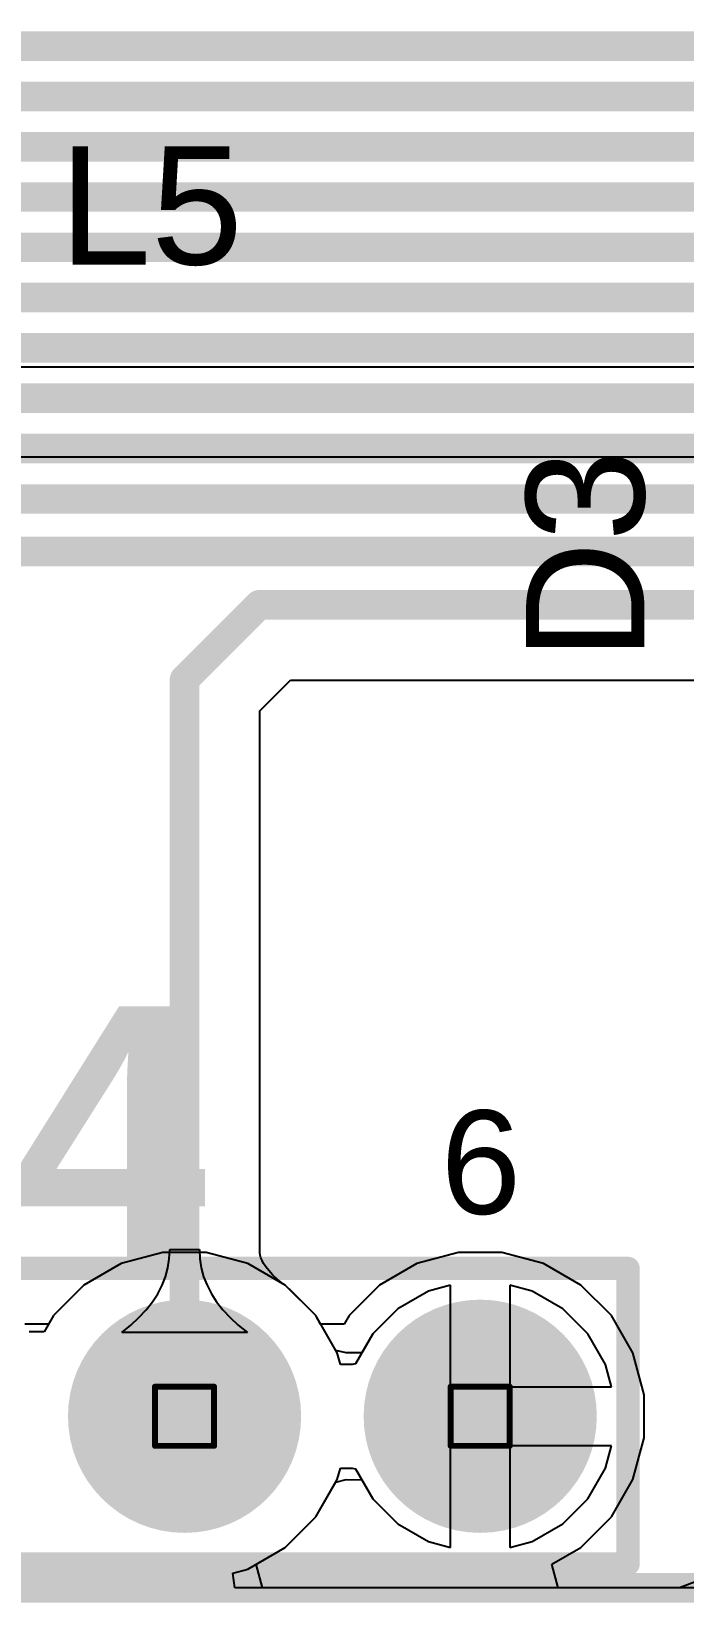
# Model space of a CAD drawing. Header units: inches. Extents: x -3 to 5437, y -3 to 5435.
# Drawn here: x 77.99 to 83.6, y -2.91 to 10.59 of the extents above; entities that cross this region are included whole.
import ezdxf

# ---------------------------------------------------------------- set-up
doc = ezdxf.new("R2010")
doc.units = ezdxf.units.IN
for name, color, linetype in [('Board Outline', 216, 'Continuous'), ('Bottom Layer', 5, 'Continuous'), ('Bottom Solder', 6, 'Continuous'), ('Drill Drawing', 1, 'Continuous'), ('GND', 16, 'Continuous'), ('Multi-Layer', 9, 'Continuous'), ('Pad Holes', 156, 'Continuous'), ('PWR', 76, 'Continuous'), ('Top Layer', 1, 'Continuous'), ('Top Overlay', 2, 'Continuous'), ('Top Solder', 216, 'Continuous')]:
    doc.layers.add(name, color=color, linetype=linetype)
doc.styles.add('Arial', font='', dxfattribs={"height": 0.2})
doc.styles.add('Arial_Bold', font='', dxfattribs={"height": 0.2})
doc.styles.get('Arial').set_extended_font_data('Arial')
doc.styles.get('Arial_Bold').set_extended_font_data('Arial', bold=True)

# ---------------------------------------------------------------- blocks, each defined once
blk = doc.blocks.new('HDR1X6_378')
at = {"layer": 'Bottom Layer'}
h = blk.add_hatch(color=5, dxfattribs=at)
edge = h.paths.add_edge_path()
edge.add_arc((10.16, 0), 0.8999982, 0, 360)
h = blk.add_hatch(color=5, dxfattribs=at)
edge = h.paths.add_edge_path()
edge.add_arc((12.7, 0), 0.8999982, 0, 360)
at = {"layer": 'Bottom Solder'}
h = blk.add_hatch(color=6, dxfattribs=at)
edge = h.paths.add_edge_path()
edge.add_arc((10.16, 0), 1.0015982, 0, 360)
h = blk.add_hatch(color=6, dxfattribs=at)
edge = h.paths.add_edge_path()
edge.add_arc((12.7, 0), 1.0015982, 0, 360)
at = {"layer": 'GND'}
h = blk.add_hatch(color=16, dxfattribs=at)
edge = h.paths.add_edge_path()
edge.add_arc((10.16, 0), 0.8999982, 0, 360)
h = blk.add_hatch(color=16, dxfattribs=at)
edge = h.paths.add_edge_path()
edge.add_arc((12.7, 0), 0.8999982, 0, 360)
at = {"layer": 'Multi-Layer'}
h = blk.add_hatch(color=9, dxfattribs=at)
edge = h.paths.add_edge_path()
edge.add_arc((10.16, 0), 0.8999982, 0, 360)
h = blk.add_hatch(color=9, dxfattribs=at)
edge = h.paths.add_edge_path()
edge.add_arc((12.7, 0), 0.8999982, 0, 360)
at = {"layer": 'Pad Holes'}
h = blk.add_hatch(color=7, dxfattribs=at)
edge = h.paths.add_edge_path()
edge.add_arc((10.16, 0), 0.4499991, 0, 360)
h = blk.add_hatch(color=7, dxfattribs=at)
edge = h.paths.add_edge_path()
edge.add_arc((12.7, 0), 0.4499991, 0, 360)
at = {"layer": 'PWR'}
h = blk.add_hatch(color=76, dxfattribs=at)
edge = h.paths.add_edge_path()
edge.add_arc((10.16, 0), 0.8999982, 0, 360)
h = blk.add_hatch(color=76, dxfattribs=at)
edge = h.paths.add_edge_path()
edge.add_arc((12.7, 0), 0.8999982, 0, 360)
at = {"layer": 'Top Layer'}
h = blk.add_hatch(color=1, dxfattribs=at)
edge = h.paths.add_edge_path()
edge.add_arc((10.16, 0), 0.8999982, 0, 360)
h = blk.add_hatch(color=1, dxfattribs=at)
edge = h.paths.add_edge_path()
edge.add_arc((12.7, 0), 0.8999982, 0, 360)
at = {"layer": 'Top Solder'}
h = blk.add_hatch(color=216, dxfattribs=at)
edge = h.paths.add_edge_path()
edge.add_arc((10.16, 0), 1.0015982, 0, 360)
h = blk.add_hatch(color=216, dxfattribs=at)
edge = h.paths.add_edge_path()
edge.add_arc((12.7, 0), 1.0015982, 0, 360)
at = {"layer": 'Top Overlay'}
for points in [[(-1.27, 1.27, 0.1999996, 0.1999996, 0), (13.97, 1.27, 0.1999996, 0.1999996, 0)], [(13.97, -1.27, 0.1999996, 0.1999996, 0), (13.97, 1.27, 0.1999996, 0.1999996, 0)], [(-1.27, -1.27, 0.1999996, 0.1999996, 0), (13.97, -1.27, 0.1999996, 0.1999996, 0)]]:
    blk.add_lwpolyline(points, format="xyseb", dxfattribs=at)
for points in [[(13.9200001, 1.27, 0.0999998, 0.0999998, 1), (14.0199999, 1.27, 0.0999998, 0.0999998, 1)], [(13.9200001, 1.27, 0.0999998, 0.0999998, 1), (14.0199999, 1.27, 0.0999998, 0.0999998, 1)], [(13.9200001, -1.27, 0.0999998, 0.0999998, 1), (14.0199999, -1.27, 0.0999998, 0.0999998, 1)], [(13.9200001, -1.27, 0.0999998, 0.0999998, 1), (14.0199999, -1.27, 0.0999998, 0.0999998, 1)]]:
    blk.add_lwpolyline(points, format="xyseb", close=True, dxfattribs=at)

msp = doc.modelspace()

# ---------------------------------------------------------------- linework, layer by layer
at = {"layer": 'Board Outline'}
msp.add_lwpolyline([(-2.77697438, -2.77960836, 0.254, 0.254, 0), (202.22302456, -2.77960836, 0.254, 0.254, 0)], format="xyseb", dxfattribs=at)
at = {"layer": 'Bottom Layer'}
for p, q in [((79.95562113999999, 4.75350078), (80.21839175999999, 5.0162714)), ((80.21839175999999, 5.0162714), (87.07742554, 5.0162714)), ((79.95562113999999, 0.09671049999999999), (79.95562113999999, 4.75350078)), ((79.16466005999999, -0.03219449999999999), (79.17705018, 0.04530852)), ((79.17705018, 0.04530852), (79.18118022, 0.12464288)), ((79.18118022, 0.12464288), (79.43518021999999, 0.12464288)), ((79.43518021999999, 0.12464288), (79.43931026, 0.04530852)), ((79.43931026, 0.04530852), (79.45170037999999, -0.03219449999999999)), ((79.9587428, 0.07718806), (79.95562113999999, 0.09671049999999999)), ((79.96474481999999, 0.05518911999999999), (79.9587428, 0.07718806)), ((79.973805, 0.03204717999999999), (79.96474481999999, 0.05518911999999999)), ((79.98704348, 0.006398259999999999), (79.973805, 0.03204717999999999)), ((80.00580138, -0.02257806), (79.98704348, 0.006398259999999999)), ((79.11509957999999, -0.1817116), (79.14400986, -0.10786872)), ((79.14400986, -0.10786872), (79.16466005999999, -0.03219449999999999)), ((79.45170037999999, -0.03219449999999999), (79.47235058, -0.10786872)), ((79.47235058, -0.10786872), (79.50126086, -0.1817116)), ((80.03144014, -0.05522214), (80.00580138, -0.02257806)), ((80.06503672, -0.0913003), (80.03144014, -0.05522214)), ((80.10752837999999, -0.1304544), (80.06503672, -0.0913003)), ((80.15928849999999, -0.17192244), (80.10752837999999, -0.1304544)), ((79.03250132, -0.32391096), (79.07792921999999, -0.2537282199999999)), ((79.07792921999999, -0.2537282199999999), (79.11509957999999, -0.1817116)), ((79.50126086, -0.1817116), (79.53843121999999, -0.2537282199999999)), ((79.53843121999999, -0.2537282199999999), (79.58385912, -0.32391096)), ((80.17270986, -0.17967198), (80.15928849999999, -0.17192244)), ((80.21055331999999, -0.21751544), (80.17270986, -0.17967198)), ((80.21442682, -0.2201037), (80.21055331999999, -0.21751544)), ((80.21701508, -0.2239772), (80.21442682, -0.2201037)), ((80.43485817999999, -0.4418203), (80.21701508, -0.2239772)), ((81.40275312, -0.23099522), (81.13960911999999, -0.38292278)), ((81.59418022, -0.17970246), (81.40275312, -0.23099522)), ((81.59418022, -1.30634994), (81.59418022, -0.17970246)), ((82.29360731999999, -0.23099522), (82.10218022, -0.17970246)), ((82.10218022, -0.17970246), (82.10218022, -1.05234994)), ((82.55675132, -0.38292278), (82.29360731999999, -0.23099522)), ((78.91686019999999, -0.45879004), (78.9788108, -0.3922649)), ((78.9788108, -0.3922649), (79.03250132, -0.32391096)), ((79.58385912, -0.32391096), (79.63754964, -0.3922649)), ((79.63754964, -0.3922649), (79.69950023999999, -0.45879004)), ((81.13960911999999, -0.38292278), (80.92475305999999, -0.5977788399999999)), ((82.77160737999999, -0.5977788399999999), (82.55675132, -0.38292278)), ((78.7681813, -0.58635138), (78.84664951999999, -0.52348638)), ((78.84664951999999, -0.52348638), (78.91686019999999, -0.45879004)), ((79.69950023999999, -0.45879004), (79.76971092, -0.52348638)), ((79.76971092, -0.52348638), (79.84817914, -0.58635138)), ((80.62022483999999, -0.7628839199999999), (80.43485817999999, -0.4418203)), ((79.84817914, -0.58635138), (78.7681813, -0.58635138)), ((80.92475305999999, -0.5977788399999999), (80.7763434, -0.85482938)), ((82.92353494, -0.8609228399999999), (82.77160737999999, -0.5977788399999999)), ((80.64649351999999, -0.8609203), (80.62022483999999, -0.7628839199999999)), ((80.74726039999999, -0.8609203), (80.64649351999999, -0.8609203)), ((80.7763434, -0.85482938), (80.74726039999999, -0.8609203)), ((82.9748277, -1.05234994), (82.92353494, -0.8609228399999999)), ((82.10218022, -1.05234994), (82.9748277, -1.05234994)), ((81.59418022, -2.43299742), (81.59418022, -1.30634994)), ((82.9748277, -1.56034994), (82.10218022, -1.56034994)), ((82.10218022, -1.56034994), (82.10218022, -2.43299742)), ((82.92353494, -1.75177704), (82.9748277, -1.56034994)), ((80.62022483999999, -1.84981596), (80.64649351999999, -1.75177958)), ((80.64649351999999, -1.75177958), (80.74726039999999, -1.75177958)), ((80.74726039999999, -1.75177958), (80.7763434, -1.7578705)), ((82.77160737999999, -2.01492104), (82.92353494, -1.75177704)), ((80.43485817999999, -2.17087958), (80.62022483999999, -1.84981596)), ((80.7763434, -1.7578705), (80.92475305999999, -2.01492104)), ((80.92475305999999, -2.01492104), (81.13960911999999, -2.2297771)), ((82.55675132, -2.2297771), (82.77160737999999, -2.01492104)), ((80.17270986, -2.4330279), (80.43485817999999, -2.17087958)), ((81.13960911999999, -2.2297771), (81.40275312, -2.38170466)), ((82.29360731999999, -2.38170466), (82.55675132, -2.2297771)), ((81.40275312, -2.38170466), (81.59418022, -2.43299742)), ((82.10218022, -2.43299742), (82.29360731999999, -2.38170466)), ((79.85164624, -2.61839456), (80.17270986, -2.4330279)), ((79.72407981999999, -2.65257534), (79.85164624, -2.61839456)), ((79.74080063999999, -2.77957788), (79.72407981999999, -2.65257534)), ((83.63584999999999, -2.77957788), (79.74080063999999, -2.77957788))]:
    msp.add_line(p, q, dxfattribs=at)
for points in [[(59.22188053999999, 10.46128718, 0.254, 0.254, 0), (97.99244308, 10.46128718, 0.254, 0.254, 0)], [(59.40073717999999, 10.02948718, 0.254, 0.254, 0), (98.17129972, 10.02948718, 0.254, 0.254, 0)], [(59.57959381999999, 9.59768718, 0.254, 0.254, 0), (98.35015636, 9.59768718, 0.254, 0.254, 0)], [(59.75845045999999, 9.16588718, 0.254, 0.254, 0), (98.52901299999999, 9.16588718, 0.254, 0.254, 0)], [(59.93730709999999, 8.73408718, 0.254, 0.254, 0), (98.70786964, 8.73408718, 0.254, 0.254, 0)], [(60.13945046, 8.302287179999999, 0.254, 0.254, 0), (98.88672627999999, 8.302287179999999, 0.254, 0.254, 0)], [(61.42261274, 7.87048718, 0.254, 0.254, 0), (99.06558292, 7.87048718, 0.254, 0.254, 0)], [(63.96407577999999, 7.43868718, 0.254, 0.254, 0), (99.24443955999999, 7.43868718, 0.254, 0.254, 0)], [(72.33492264, 7.00688718, 0.254, 0.254, 0), (99.4232962, 7.00688718, 0.254, 0.254, 0)], [(74.9336322, 6.57219158, 0.254, 0.254, 0), (102.8002008, 6.57219158, 0.254, 0.254, 0)], [(77.40253505999999, 6.12108504, 0.254, 0.254, 0), (103.01679422, 6.12108504, 0.254, 0.254, 0)], [(79.30818022, 5.021679059999999, 0.254, 0.254, 0), (79.95021348, 5.66371232, 0.254, 0.254, 0)], [(79.95021348, 5.66371232, 0.254, 0.254, 0), (103.24602922, 5.66371232, 0.254, 0.254, 0)], [(79.30818022, -1.30634994, 0.254, 0.254, 0), (79.30818022, 5.021679059999999, 0.254, 0.254, 0)]]:
    msp.add_lwpolyline(points, format="xyseb", dxfattribs=at)
for points in [[(79.88671348, 5.66371232, 0.127, 0.127, 1), (80.01371347999999, 5.66371232, 0.127, 0.127, 1)], [(79.88671348, 5.66371232, 0.127, 0.127, 1), (80.01371347999999, 5.66371232, 0.127, 0.127, 1)], [(79.24468021999999, 5.021679059999999, 0.127, 0.127, 1), (79.37168021999999, 5.021679059999999, 0.127, 0.127, 1)], [(79.24468021999999, 5.021679059999999, 0.127, 0.127, 1), (79.37168021999999, 5.021679059999999, 0.127, 0.127, 1)], [(79.24468021999999, -1.30634994, 0.127, 0.127, 1), (79.37168021999999, -1.30634994, 0.127, 0.127, 1)]]:
    msp.add_lwpolyline(points, format="xyseb", close=True, dxfattribs=at)
at = {"layer": 'Drill Drawing'}
for points in [[(79.05418021999999, -1.05234994, 0.0508, 0.0508, 0), (79.56218022, -1.05234994, 0.0508, 0.0508, 0)], [(79.05418021999999, -1.56034994, 0.0508, 0.0508, 0), (79.05418021999999, -1.05234994, 0.0508, 0.0508, 0)], [(79.56218022, -1.56034994, 0.0508, 0.0508, 0), (79.56218022, -1.05234994, 0.0508, 0.0508, 0)], [(81.59418022, -1.05234994, 0.0508, 0.0508, 0), (82.10218022, -1.05234994, 0.0508, 0.0508, 0)], [(81.59418022, -1.56034994, 0.0508, 0.0508, 0), (81.59418022, -1.05234994, 0.0508, 0.0508, 0)], [(82.10218022, -1.56034994, 0.0508, 0.0508, 0), (82.10218022, -1.05234994, 0.0508, 0.0508, 0)], [(79.05418021999999, -1.56034994, 0.0508, 0.0508, 0), (79.56218022, -1.56034994, 0.0508, 0.0508, 0)], [(81.59418022, -1.56034994, 0.0508, 0.0508, 0), (82.10218022, -1.56034994, 0.0508, 0.0508, 0)]]:
    msp.add_lwpolyline(points, format="xyseb", dxfattribs=at)
for points in [[(79.04148022, -1.05234994, 0.0254, 0.0254, 1), (79.06688021999999, -1.05234994, 0.0254, 0.0254, 1)], [(79.04148022, -1.05234994, 0.0254, 0.0254, 1), (79.06688021999999, -1.05234994, 0.0254, 0.0254, 1)], [(79.54948021999999, -1.05234994, 0.0254, 0.0254, 1), (79.57488022, -1.05234994, 0.0254, 0.0254, 1)], [(79.54948021999999, -1.05234994, 0.0254, 0.0254, 1), (79.57488022, -1.05234994, 0.0254, 0.0254, 1)], [(81.58148022, -1.05234994, 0.0254, 0.0254, 1), (81.60688022, -1.05234994, 0.0254, 0.0254, 1)], [(81.58148022, -1.05234994, 0.0254, 0.0254, 1), (81.60688022, -1.05234994, 0.0254, 0.0254, 1)], [(82.08948022, -1.05234994, 0.0254, 0.0254, 1), (82.11488021999999, -1.05234994, 0.0254, 0.0254, 1)], [(82.08948022, -1.05234994, 0.0254, 0.0254, 1), (82.11488021999999, -1.05234994, 0.0254, 0.0254, 1)], [(79.04148022, -1.56034994, 0.0254, 0.0254, 1), (79.06688021999999, -1.56034994, 0.0254, 0.0254, 1)], [(79.04148022, -1.56034994, 0.0254, 0.0254, 1), (79.06688021999999, -1.56034994, 0.0254, 0.0254, 1)], [(79.54948021999999, -1.56034994, 0.0254, 0.0254, 1), (79.57488022, -1.56034994, 0.0254, 0.0254, 1)], [(79.54948021999999, -1.56034994, 0.0254, 0.0254, 1), (79.57488022, -1.56034994, 0.0254, 0.0254, 1)], [(81.58148022, -1.56034994, 0.0254, 0.0254, 1), (81.60688022, -1.56034994, 0.0254, 0.0254, 1)], [(81.58148022, -1.56034994, 0.0254, 0.0254, 1), (81.60688022, -1.56034994, 0.0254, 0.0254, 1)], [(82.08948022, -1.56034994, 0.0254, 0.0254, 1), (82.11488021999999, -1.56034994, 0.0254, 0.0254, 1)], [(82.08948022, -1.56034994, 0.0254, 0.0254, 1), (82.11488021999999, -1.56034994, 0.0254, 0.0254, 1)]]:
    msp.add_lwpolyline(points, format="xyseb", close=True, dxfattribs=at)
at = {"layer": 'GND'}
for p, q in [((78.7647142, 0.00569468), (78.44365058, -0.17967198)), ((79.12281356, 0.10164826), (78.7647142, 0.00569468)), ((79.49354688, 0.10164826), (79.12281356, 0.10164826)), ((79.85164624, 0.00569468), (79.49354688, 0.10164826)), ((80.17270986, -0.17967198), (79.85164624, 0.00569468)), ((78.44365058, -0.17967198), (78.18150225999999, -0.4418203)), ((80.43485817999999, -0.4418203), (80.17270986, -0.17967198)), ((81.40275312, -0.23099522), (81.13960911999999, -0.38292278)), ((81.59418022, -0.17970246), (81.40275312, -0.23099522)), ((81.59418022, -1.30634994), (81.59418022, -0.17970246)), ((82.29360731999999, -0.23099522), (82.10218022, -0.17970246)), ((82.10218022, -0.17970246), (82.10218022, -1.05234994)), ((82.55675132, -0.38292278), (82.29360731999999, -0.23099522)), ((81.13960911999999, -0.38292278), (80.92475305999999, -0.5977788399999999)), ((82.77160737999999, -0.5977788399999999), (82.55675132, -0.38292278)), ((78.13978021999999, -0.5140833), (77.93658022, -0.5140833)), ((78.18150225999999, -0.4418203), (78.13978021999999, -0.5140833)), ((80.6075096, -0.74085958), (80.43485817999999, -0.4418203)), ((80.92475305999999, -0.5977788399999999), (80.83022442, -0.7615046999999999)), ((82.92353494, -0.8609228399999999), (82.77160737999999, -0.5977788399999999)), ((80.69605145999999, -0.76238608), (80.6075096, -0.74085958)), ((80.83022442, -0.7615046999999999), (80.69605145999999, -0.76238608)), ((82.9748277, -1.05234994), (82.92353494, -0.8609228399999999)), ((82.10218022, -1.05234994), (82.9748277, -1.05234994)), ((81.59418022, -2.43299742), (81.59418022, -1.30634994)), ((82.9748277, -1.56034994), (82.10218022, -1.56034994)), ((82.10218022, -1.56034994), (82.10218022, -2.43299742)), ((82.92353494, -1.75177704), (82.9748277, -1.56034994)), ((82.77160737999999, -2.01492104), (82.92353494, -1.75177704)), ((80.43485817999999, -2.17087958), (80.6075096, -1.8718403)), ((80.6075096, -1.8718403), (80.69605145999999, -1.8503138)), ((80.69605145999999, -1.8503138), (80.83022442, -1.85119518)), ((80.83022442, -1.85119518), (80.92475305999999, -2.01492104)), ((80.92475305999999, -2.01492104), (81.13960911999999, -2.2297771)), ((82.55675132, -2.2297771), (82.77160737999999, -2.01492104)), ((80.17270986, -2.4330279), (80.43485817999999, -2.17087958)), ((81.13960911999999, -2.2297771), (81.40275312, -2.38170466)), ((82.29360731999999, -2.38170466), (82.55675132, -2.2297771)), ((81.40275312, -2.38170466), (81.59418022, -2.43299742)), ((82.10218022, -2.43299742), (82.29360731999999, -2.38170466)), ((79.92438168, -2.57640074), (80.17270986, -2.4330279)), ((79.97883166, -2.77960074), (79.92438168, -2.57640074)), ((83.55966015999999, -2.77960074), (79.97883166, -2.77960074)), ((83.73582947999999, -2.7143456), (83.55966015999999, -2.77960074))]:
    msp.add_line(p, q, dxfattribs=at)
at = {"layer": 'PWR'}
for p, q in [((90.22065776, 7.703649819999999), (70.30807376, 7.703649819999999)), ((70.30807376, 6.93507376), (90.22065776, 6.93507376)), ((78.7647142, 0.00569468), (78.44365058, -0.17967198)), ((79.12281356, 0.10164826), (78.7647142, 0.00569468)), ((79.49354688, 0.10164826), (79.12281356, 0.10164826)), ((79.85164624, 0.00569468), (79.49354688, 0.10164826)), ((80.17270986, -0.17967198), (79.85164624, 0.00569468)), ((81.30471419999999, 0.00569468), (80.98365058, -0.17967198)), ((81.66281355999999, 0.10164826), (81.30471419999999, 0.00569468)), ((82.03354688, 0.10164826), (81.66281355999999, 0.10164826)), ((82.39164624, 0.00569468), (82.03354688, 0.10164826)), ((82.71270985999999, -0.17967198), (82.39164624, 0.00569468)), ((78.44365058, -0.17967198), (78.18150225999999, -0.4418203)), ((80.43485817999999, -0.4418203), (80.17270986, -0.17967198)), ((80.98365058, -0.17967198), (80.72150226, -0.4418203)), ((82.97485818, -0.4418203), (82.71270985999999, -0.17967198)), ((78.13978021999999, -0.5140833), (77.93658022, -0.5140833)), ((78.18150225999999, -0.4418203), (78.13978021999999, -0.5140833)), ((80.47658022, -0.5140833), (80.43485817999999, -0.4418203)), ((80.67978022, -0.5140833), (80.47658022, -0.5140833)), ((80.72150226, -0.4418203), (80.67978022, -0.5140833)), ((83.16022484, -0.7628839199999999), (82.97485818, -0.4418203)), ((83.25617842, -1.12098328), (83.16022484, -0.7628839199999999)), ((83.25617842, -1.4917166), (83.25617842, -1.12098328)), ((83.16022484, -1.84981596), (83.25617842, -1.4917166)), ((82.97485818, -2.17087958), (83.16022484, -1.84981596)), ((82.71270985999999, -2.4330279), (82.97485818, -2.17087958)), ((82.46440453999999, -2.57638804), (82.71270985999999, -2.4330279)), ((82.51885198, -2.77958804), (82.46440453999999, -2.57638804)), ((87.01315846, -2.77958804), (82.51885198, -2.77958804))]:
    msp.add_line(p, q, dxfattribs=at)
at = {"layer": 'Top Layer'}
for p, q in [((78.7647142, 0.00569468), (78.44365058, -0.17967198)), ((79.12281356, 0.10164826), (78.7647142, 0.00569468)), ((79.49354688, 0.10164826), (79.12281356, 0.10164826)), ((79.85164624, 0.00569468), (79.49354688, 0.10164826)), ((80.17270986, -0.17967198), (79.85164624, 0.00569468)), ((78.44365058, -0.17967198), (78.18150225999999, -0.4418203)), ((80.43485817999999, -0.4418203), (80.17270986, -0.17967198)), ((81.40275312, -0.23099522), (81.13960911999999, -0.38292278)), ((81.59418022, -0.17970246), (81.40275312, -0.23099522)), ((81.59418022, -1.30634994), (81.59418022, -0.17970246)), ((82.29360731999999, -0.23099522), (82.10218022, -0.17970246)), ((82.10218022, -0.17970246), (82.10218022, -1.05234994)), ((82.55675132, -0.38292278), (82.29360731999999, -0.23099522)), ((81.13960911999999, -0.38292278), (80.92475305999999, -0.5977788399999999)), ((82.77160737999999, -0.5977788399999999), (82.55675132, -0.38292278)), ((78.18150225999999, -0.4418203), (78.10168021999999, -0.58007504)), ((80.62022483999999, -0.7628839199999999), (80.43485817999999, -0.4418203)), ((78.10168021999999, -0.58007504), (77.97468022, -0.58007504)), ((80.92475305999999, -0.5977788399999999), (80.7763434, -0.85482938)), ((82.92353494, -0.8609228399999999), (82.77160737999999, -0.5977788399999999)), ((80.64649351999999, -0.8609203), (80.62022483999999, -0.7628839199999999)), ((80.74726039999999, -0.8609203), (80.64649351999999, -0.8609203)), ((80.7763434, -0.85482938), (80.74726039999999, -0.8609203)), ((82.9748277, -1.05234994), (82.92353494, -0.8609228399999999)), ((82.10218022, -1.05234994), (82.9748277, -1.05234994)), ((81.59418022, -2.43299742), (81.59418022, -1.30634994)), ((82.9748277, -1.56034994), (82.10218022, -1.56034994)), ((82.10218022, -1.56034994), (82.10218022, -2.43299742)), ((82.92353494, -1.75177704), (82.9748277, -1.56034994)), ((80.62022483999999, -1.84981596), (80.64649351999999, -1.75177958)), ((80.64649351999999, -1.75177958), (80.74726039999999, -1.75177958)), ((80.74726039999999, -1.75177958), (80.7763434, -1.7578705)), ((82.77160737999999, -2.01492104), (82.92353494, -1.75177704)), ((80.43485817999999, -2.17087958), (80.62022483999999, -1.84981596)), ((80.7763434, -1.7578705), (80.92475305999999, -2.01492104)), ((80.92475305999999, -2.01492104), (81.13960911999999, -2.2297771)), ((82.55675132, -2.2297771), (82.77160737999999, -2.01492104)), ((80.17270986, -2.4330279), (80.43485817999999, -2.17087958)), ((81.13960911999999, -2.2297771), (81.40275312, -2.38170466)), ((82.29360731999999, -2.38170466), (82.55675132, -2.2297771)), ((81.40275312, -2.38170466), (81.59418022, -2.43299742)), ((82.10218022, -2.43299742), (82.29360731999999, -2.38170466)), ((79.85164624, -2.61839456), (80.17270986, -2.4330279)), ((79.72398075999999, -2.65260328), (79.85164624, -2.61839456)), ((79.74070157999999, -2.77960328), (79.72398075999999, -2.65260328)), ((83.63586016, -2.77960328), (79.74070157999999, -2.77960328))]:
    msp.add_line(p, q, dxfattribs=at)
msp.add_lwpolyline([(81.84818021999999, -1.30634994, 1.27, 1.27, 0), (81.86083703999999, -1.29369312, 1.27, 1.27, 0)], format="xyseb", dxfattribs=at)
for points in [[(81.53068022, -1.30634994, 0.635, 0.635, 1), (82.16568022, -1.30634994, 0.635, 0.635, 1)], [(81.54333704, -1.29369312, 0.635, 0.635, 1), (82.17833704, -1.29369312, 0.635, 0.635, 1)]]:
    msp.add_lwpolyline(points, format="xyseb", close=True, dxfattribs=at)

# ---------------------------------------------------------------- block references
msp.add_blockref('HDR1X6_378', (69.14818022, -1.30634994))

# ---------------------------------------------------------------- texts
at = {"layer": 'Top Overlay', "style": 'Arial'}
for s, height, p in [('L5', 1.016, (78.23115671999999, 8.586238859999998)), ('6', 0.889, (81.5086, 0.4318))]:
    msp.add_text(s, height=height, dxfattribs=at).set_placement(p)
at = {"layer": 'Top Overlay'}
for s, height, rotation, style, p in [('D3', 1.016, 90, 'Arial', (83.25767194, 5.18347452)), ('TDS-4', 2.159, 360, 'Arial_Bold', (70.78817948, 0.0560578))]:
    msp.add_text(s, height=height, rotation=rotation, dxfattribs=dict(at, style=style)).set_placement(p)

doc.saveas('drawing.dxf')
